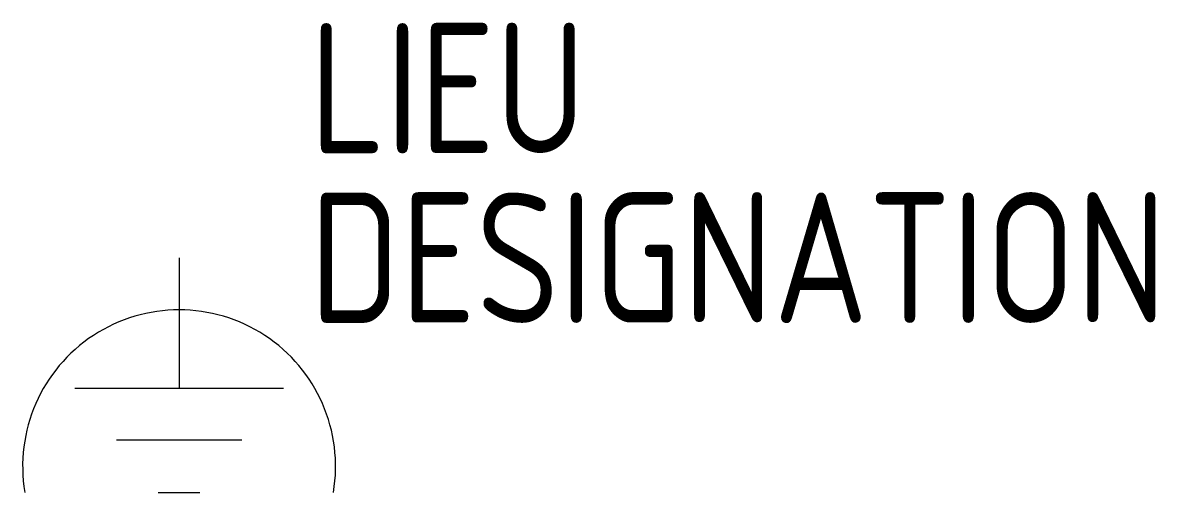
# Model space of a CAD drawing. Extents: x -1587.6 to -1565.9, y -884.1 to -875.1.
import ezdxf

# ---------------------------------------------------------------- set-up
doc = ezdxf.new("R2010")
doc.units = 0
doc.layers.add('SYMB_FIL', color=3, linetype='CONTINUOUS')
doc.layers.add('SYMB_TXT_NOM', color=3, linetype='CONTINUOUS')
doc.styles.add('NET2_5', font='isocp.shx', dxfattribs={"width": 0.9, "height": 2.5})

msp = doc.modelspace()

# ---------------------------------------------------------------- linework, layer by layer
at = {"layer": 'SYMB_FIL'}
for p, q in [((-1584.634, -879.593), (-1584.634, -882.093)), ((-1586.634, -882.093), (-1582.634, -882.093)), ((-1583.434, -883.093), (-1585.834, -883.093)), ((-1585.034, -884.093), (-1584.234, -884.093))]:
    msp.add_line(p, q, dxfattribs=at)
msp.add_arc((-1584.634, -883.593), 3, 350.4059, 189.5941, dxfattribs=at)

# ---------------------------------------------------------------- texts
at = {"layer": 'SYMB_TXT_NOM', "style": 'NET2_5', "width": 0.9, "flags": 8}
for tag, p, s in [('LIEU', (-1582.134, -877.593), ''), ('DESIGNATION', (-1582.134, -880.843), 'PE')]:
    msp.add_attdef(tag, p, s, height=2.5, dxfattribs=at)

doc.saveas('drawing.dxf')
